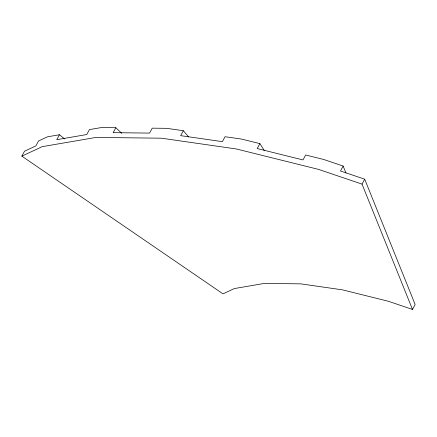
<?xml version="1.0" encoding="UTF-8"?>
<svg xmlns="http://www.w3.org/2000/svg" width="437" height="437" viewBox="0 0 437 437"><rect width="100%" height="100%" fill="white"/><g stroke="black" fill="none" stroke-linecap="round" stroke-linejoin="round"><path stroke-width="0.66" d="M121.688 133.29L115.827 127.73L113.161 132.662L149.574 133.094L152.24 128.161L166.721 128.331L183.322 130.718L180.65 135.65L222.395 141.648L225.06 136.715L241.656 139.097L259.868 143.62L257.202 148.553L302.994 159.937L305.66 155.004L323.872 159.527L343.138 166.055L340.472 170.987L364.704 179.192L415.15 304.507L412.484 309.44L388.253 301.235L342.455 289.851L300.716 283.859L264.298 283.427L234.314 288.573L222.99 293.861L21.85 156.151L24.516 151.218L35.839 145.936L38.505 141.004L47.513 136.803L59.432 134.754L64.671 138.939M59.432 134.754L56.766 139.687L86.755 134.536L89.421 129.609L101.346 127.56L115.827 127.73M412.484 309.44L362.033 184.124L364.704 179.192M21.85 156.151L42.176 146.663L96.009 137.426L161.39 138.196L236.324 148.962L318.535 169.392L362.033 184.124M183.322 130.718L188.647 136.934M259.868 143.62L264.287 150.475M343.138 166.055L345.946 173.019"/></g></svg>
